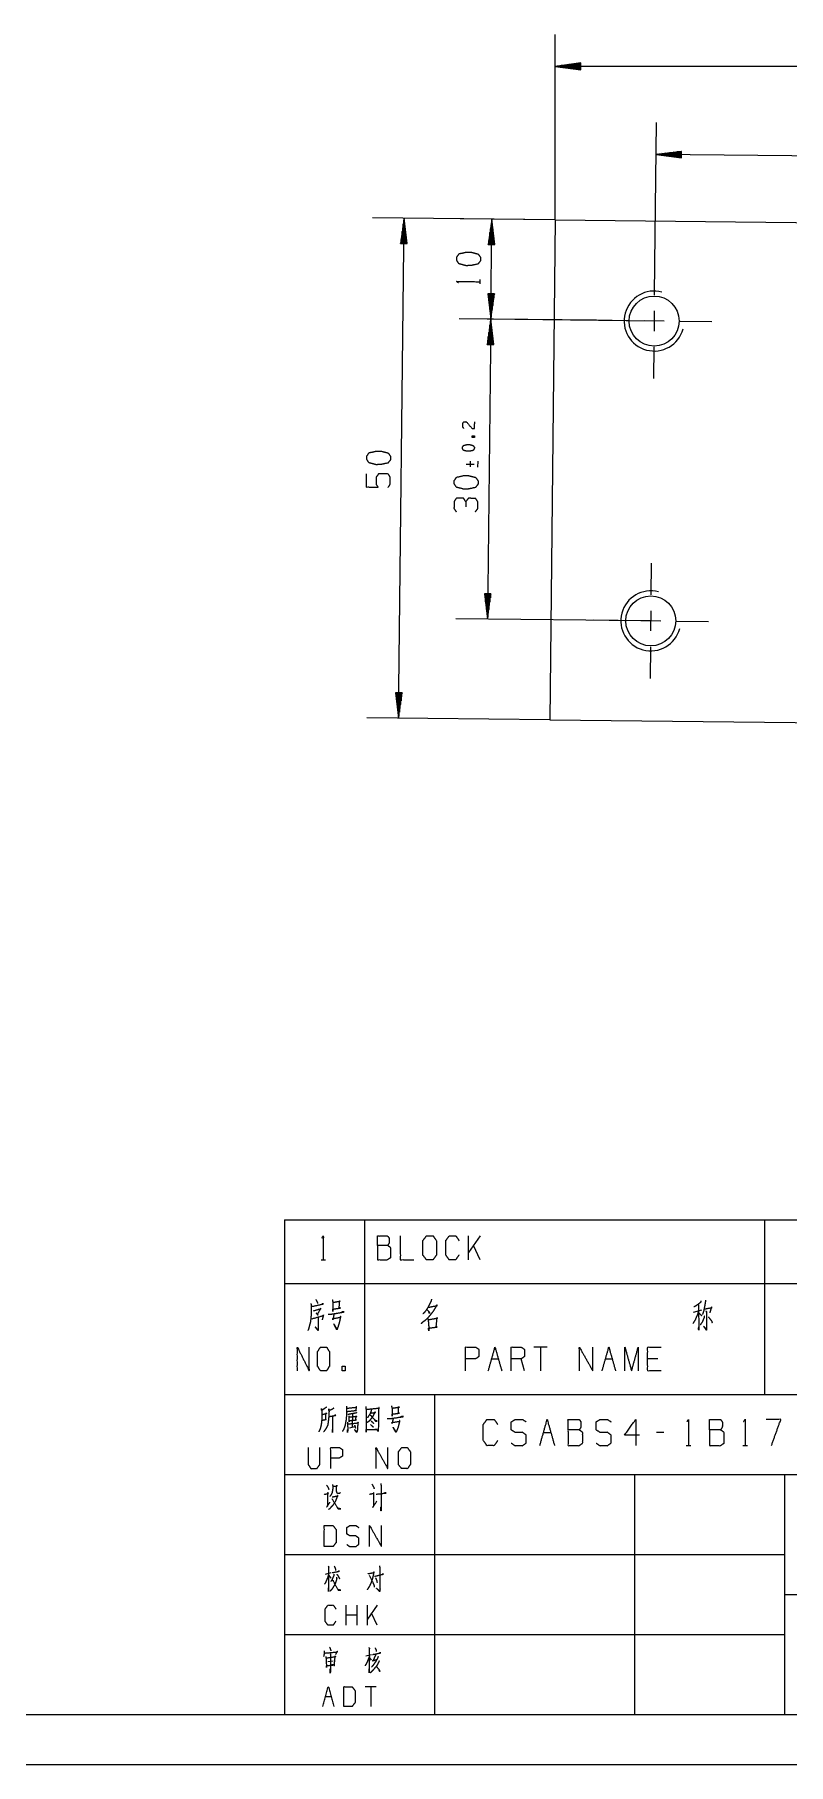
# Model space of a CAD drawing. Header units: millimetres. Extents: x 0 to 420, y 0 to 732.
# Drawn here: x 210 to 285.4, y 0 to 173 of the extents above; entities that cross this region are included whole.
import ezdxf

# ---------------------------------------------------------------- set-up
doc = ezdxf.new("R2010")
doc.units = ezdxf.units.MM
doc.layers.add('1', color=7, linetype='Continuous', true_color=0xffffff)

msp = doc.modelspace()

# ---------------------------------------------------------------- linework, layer by layer
at = {"layer": '1', "color": 13, "linetype": 'Continuous', "lineweight": 18}
for p, q in [((262.08, 154.48), (262.08, 173.01)), ((264.62, 170.17), (262.08, 169.83)), ((262.08, 169.83), (264.62, 169.5)), ((352.08, 169.83), (262.08, 169.83)), ((264.62, 169.86), (262.28, 169.86)), ((264.62, 169.81), (262.28, 169.81)), ((264.62, 169.91), (262.66, 169.91)), ((264.62, 169.76), (262.66, 169.76)), ((264.62, 169.96), (263.05, 169.96)), ((264.62, 169.71), (263.05, 169.71)), ((264.62, 170.01), (263.43, 170.01)), ((264.62, 169.66), (263.43, 169.66)), ((264.62, 170.06), (263.82, 170.06)), ((264.62, 169.6), (263.82, 169.6)), ((264.62, 170.11), (264.21, 170.11)), ((264.62, 169.55), (264.21, 169.55)), ((264.62, 170.16), (264.59, 170.16)), ((264.62, 170.16), (264.59, 170.16)), ((264.62, 169.5), (264.62, 170.17)), ((264.62, 169.5), (264.59, 169.5)), ((264.62, 169.5), (264.59, 169.5)), ((272.04, 150.13), (272.19, 164.2)), ((274.7, 161.33), (272.16, 161.03)), ((272.16, 161.03), (274.69, 160.67)), ((342.15, 160.24), (272.16, 161.03)), ((274.7, 161.03), (272.35, 161.05)), ((274.7, 160.98), (272.35, 161)), ((274.7, 161.08), (272.74, 161.1)), ((274.7, 160.92), (272.74, 160.95)), ((274.7, 161.13), (273.12, 161.15)), ((274.7, 161.18), (273.51, 161.19)), ((274.7, 161.23), (273.9, 161.24)), ((274.7, 161.28), (274.28, 161.28)), ((274.7, 161.33), (274.67, 161.33)), ((274.7, 161.33), (274.67, 161.33)), ((274.69, 160.67), (274.7, 161.33)), ((274.7, 160.87), (273.12, 160.89)), ((274.7, 160.82), (273.51, 160.84)), ((274.7, 160.77), (273.89, 160.78)), ((274.7, 160.72), (274.28, 160.73)), ((274.69, 160.67), (274.66, 160.67)), ((274.69, 160.67), (274.66, 160.67)), ((262.08, 154.48), (243.79, 154.68)), ((246.4, 104.65), (246.97, 154.65)), ((246.97, 154.65), (246.6, 152.11)), ((246.86, 152.11), (246.88, 154.07)), ((246.91, 152.11), (246.94, 154.45)), ((246.96, 152.11), (246.99, 154.45)), ((247.27, 152.1), (246.97, 154.65)), ((247.02, 152.11), (247.04, 154.07)), ((262.08, 154.48), (252.57, 154.58)), ((255.74, 154.55), (255.38, 152.01)), ((255.63, 144.55), (255.74, 154.55)), ((255.69, 152.01), (255.72, 154.35)), ((256.05, 152), (255.74, 154.55)), ((255.74, 152.01), (255.77, 154.35)), ((246.66, 152.11), (246.66, 152.53)), ((246.71, 152.11), (246.72, 152.91)), ((246.76, 152.11), (246.77, 153.3)), ((246.81, 152.11), (246.83, 153.68)), ((247.07, 152.1), (247.08, 153.68)), ((247.12, 152.1), (247.13, 153.29)), ((247.17, 152.1), (247.18, 152.91)), ((247.22, 152.1), (247.22, 152.52)), ((255.43, 152.01), (255.44, 152.43)), ((255.49, 152.01), (255.49, 152.81)), ((255.54, 152.01), (255.55, 153.2)), ((255.59, 152.01), (255.6, 153.58)), ((255.64, 152.01), (255.66, 153.97)), ((255.79, 152.01), (255.81, 153.97)), ((255.84, 152.01), (255.86, 153.58)), ((255.89, 152.01), (255.91, 153.19)), ((255.94, 152), (255.95, 152.81)), ((255.99, 152), (256, 152.42)), ((246.6, 152.11), (247.27, 152.1)), ((246.61, 152.11), (246.61, 152.14)), ((246.61, 152.11), (246.61, 152.14)), ((247.27, 152.1), (247.27, 152.13)), ((247.27, 152.1), (247.27, 152.13)), ((255.38, 152.01), (255.38, 152.04)), ((255.38, 152.01), (255.38, 152.04)), ((255.38, 152.01), (256.05, 152)), ((256.04, 152), (256.04, 152.04)), ((256.04, 152), (256.04, 152.04)), ((255.32, 147.09), (255.63, 144.55)), ((255.99, 147.08), (255.32, 147.09)), ((255.33, 147.09), (255.33, 147.06)), ((255.33, 147.09), (255.33, 147.06)), ((255.38, 147.09), (255.37, 146.67)), ((255.43, 147.09), (255.42, 146.29)), ((255.48, 147.09), (255.47, 145.9)), ((255.53, 147.09), (255.51, 145.51)), ((255.58, 147.09), (255.56, 145.13)), ((255.63, 147.09), (255.61, 144.74)), ((255.63, 144.55), (255.99, 147.08)), ((255.68, 147.09), (255.66, 144.74)), ((255.73, 147.09), (255.71, 145.13)), ((255.79, 147.09), (255.77, 145.51)), ((255.84, 147.09), (255.82, 145.9)), ((255.89, 147.08), (255.88, 146.28)), ((255.94, 147.08), (255.93, 146.67)), ((255.99, 147.08), (255.99, 147.05)), ((255.99, 147.08), (255.99, 147.05)), ((271.97, 144.36), (252.46, 144.58)), ((266.2, 144.43), (252.46, 144.58)), ((255.63, 144.55), (255.27, 142.01)), ((255.63, 144.55), (255.29, 114.55)), ((255.53, 142.01), (255.55, 143.97)), ((255.58, 142.01), (255.6, 144.35)), ((255.94, 142), (255.63, 144.55)), ((255.63, 142.01), (255.65, 144.35)), ((255.68, 142.01), (255.7, 143.97)), ((255.27, 142.01), (255.27, 142.04)), ((255.27, 142.01), (255.27, 142.04)), ((255.27, 142.01), (255.94, 142)), ((255.32, 142.01), (255.33, 142.43)), ((255.37, 142.01), (255.38, 142.81)), ((255.42, 142.01), (255.44, 143.2)), ((255.47, 142.01), (255.49, 143.58)), ((255.73, 142.01), (255.75, 143.58)), ((255.78, 142.01), (255.79, 143.2)), ((255.83, 142.01), (255.84, 142.81)), ((255.88, 142), (255.89, 142.42)), ((255.93, 142), (255.93, 142.04)), ((255.93, 142), (255.93, 142.04)), ((254.99, 117.09), (254.99, 117.06)), ((254.99, 117.09), (254.99, 117.06)), ((254.99, 117.09), (255.29, 114.55)), ((255.65, 117.09), (254.99, 117.09)), ((255.04, 117.09), (255.04, 116.67)), ((255.09, 117.09), (255.08, 116.29)), ((255.14, 117.09), (255.13, 115.9)), ((255.19, 117.09), (255.18, 115.52)), ((255.24, 117.09), (255.22, 115.13)), ((255.29, 117.09), (255.27, 114.74)), ((255.29, 114.55), (255.65, 117.09)), ((255.35, 117.09), (255.32, 114.74)), ((255.4, 117.09), (255.37, 115.13)), ((255.45, 117.09), (255.43, 115.51)), ((255.5, 117.09), (255.48, 115.9)), ((255.55, 117.09), (255.54, 116.28)), ((255.6, 117.09), (255.59, 116.67)), ((255.65, 117.09), (255.65, 117.05)), ((255.65, 117.09), (255.65, 117.05)), ((271.63, 114.37), (252.12, 114.59)), ((246.1, 107.19), (246.1, 107.16)), ((246.1, 107.19), (246.1, 107.16)), ((246.1, 107.19), (246.4, 104.65)), ((246.77, 107.19), (246.1, 107.19)), ((246.15, 107.19), (246.15, 106.77)), ((246.2, 107.19), (246.19, 106.39)), ((246.25, 107.19), (246.24, 106)), ((246.31, 107.19), (246.29, 105.62)), ((246.36, 107.19), (246.33, 105.23)), ((246.41, 107.19), (246.38, 104.84)), ((246.4, 104.65), (246.77, 107.19)), ((246.46, 107.19), (246.43, 104.84)), ((246.51, 107.19), (246.49, 105.23)), ((246.56, 107.19), (246.54, 105.61)), ((246.61, 107.19), (246.6, 106)), ((246.66, 107.19), (246.65, 106.38)), ((246.71, 107.19), (246.71, 106.77)), ((246.76, 107.19), (246.76, 107.15)), ((246.76, 107.19), (246.76, 107.15)), ((261.52, 104.48), (243.23, 104.68))]:
    msp.add_line(p, q, dxfattribs=at)
at = {"layer": '1', "color": 252, "linetype": 'Continuous', "lineweight": 25}
for p, q in [((262.08, 154.48), (261.52, 104.48)), ((262.08, 154.48), (352.08, 153.46)), ((261.52, 104.48), (307.52, 103.96))]:
    msp.add_line(p, q, dxfattribs=at)
at = {"layer": '1', "color": 252, "linetype": 'Continuous', "lineweight": 18}
for p, q in [((272, 146.95), (272.04, 150.13)), ((271.98, 145.37), (271.96, 143.36)), ((269.38, 144.39), (266.2, 144.43)), ((272.97, 144.35), (270.97, 144.37)), ((274.56, 144.33), (277.74, 144.3)), ((271.94, 141.77), (271.91, 138.6)), ((271.66, 116.96), (271.7, 120.13)), ((269.04, 114.39), (265.87, 114.43)), ((272.64, 114.35), (270.63, 114.38)), ((271.64, 115.37), (271.62, 113.36)), ((274.22, 114.34), (277.4, 114.3)), ((271.6, 111.77), (271.57, 108.6))]:
    msp.add_line(p, q, dxfattribs=at)
at = {"layer": '1', "color": 95, "linetype": 'Continuous', "lineweight": 18}
for p, q in [((254.58, 148.08), (254.58, 148.5)), ((253.17, 130.06), (253.97, 130.05)), ((253.57, 130.34), (253.56, 129.77)), ((254.35, 129.76), (254.36, 130.33)), ((235, 54.46), (243, 54.46)), ((235, 54.46), (235, 48.11)), ((243, 54.46), (243, 48.11)), ((243, 54.46), (283, 54.46)), ((283, 54.46), (283, 48.11)), ((283, 54.46), (313, 54.46)), ((254.57, 52.85), (253.41, 51.2)), ((253.41, 50.48), (253.41, 52.85)), ((238.67, 50.48), (239.09, 50.48)), ((254.57, 50.48), (253.9, 51.9)), ((235, 48.11), (243, 48.11)), ((235, 48.11), (235, 37)), ((243, 48.11), (243, 37)), ((243, 48.11), (283, 48.11)), ((283, 48.11), (283, 37)), ((283, 48.11), (313, 48.11)), ((275.91, 45.23), (276.73, 45.45)), ((261.28, 41.74), (259.94, 41.74)), ((260.61, 41.74), (260.61, 39.36)), ((255.72, 40.56), (256.39, 40.56)), ((259, 39.36), (258.67, 40.56)), ((267.1, 40.56), (267.77, 40.56)), ((272.33, 40.56), (271.32, 40.56)), ((235, 37), (243, 37)), ((243, 37), (283, 37)), ((283, 37), (313, 37)), ((241.79, 35.05), (241.78, 33.74)), ((241.5, 33.66), (242.04, 33.81)), ((260.9, 33.21), (261.64, 33.21)), ((272.95, 33.21), (272.21, 33.21)), ((275.18, 31.88), (275.65, 31.88)), ((280.84, 31.88), (281.3, 31.88)), ((239.62, 19.15), (239.06, 19.01)), ((239.43, 18.9), (239.63, 18.63)), ((241.17, 13.94), (241.17, 15.91)), ((242.28, 13.94), (242.28, 15.91)), ((244.25, 15.91), (243.29, 14.54)), ((243.29, 13.94), (243.29, 15.91)), ((242.28, 14.94), (241.17, 14.94)), ((244.25, 13.94), (243.7, 15.12)), ((243.7, 10.96), (243.12, 10.84)), ((243.49, 10.67), (243.68, 10.43)), ((239.32, 10.28), (239.85, 10.36)), ((244.18, 7.77), (243.07, 7.77)), ((243.62, 7.77), (243.62, 5.8)), ((239.1, 6.79), (239.66, 6.79))]:
    msp.add_line(p, q, dxfattribs=at)
at = {"layer": '1', "color": 132, "linetype": 'Continuous', "lineweight": 18}
for p, q in [((235, 37), (235, 5)), ((235, 37), (415, 37)), ((250, 37), (250, 5)), ((235, 29), (415, 29)), ((270, 29), (270, 5)), ((285, 29), (285, 5)), ((235, 21), (285, 21)), ((285, 17), (394, 17)), ((235, 13), (285, 13)), ((25, 5), (415, 5)), ((235, 5), (415, 5)), ((0, 0), (420, 0))]:
    msp.add_line(p, q, dxfattribs=at)
at = {"layer": '1', "color": 252, "linetype": 'Continuous', "lineweight": 25}
for centre in [(271.97, 144.36), (271.63, 114.37)]:
    msp.add_circle(centre, 2.5, dxfattribs=at)
at = {"layer": '1', "color": 252, "linetype": 'Continuous', "lineweight": 13}
for centre in [(271.97, 144.36), (271.63, 114.37)]:
    msp.add_arc(centre, 3, 75, 345, dxfattribs=at)
at = {"layer": '1', "color": 95, "linetype": 'Continuous', "lineweight": 18}
for points, knots in [([(254.61, 150.73), (254.36, 151.06), (253.66, 151.25), (253.19, 151.25), (252.46, 151.09), (252.23, 150.75), (252.23, 150.42), (252.45, 150.08), (253.17, 149.89), (253.65, 149.91), (254.35, 150.06), (254.6, 150.39), (254.61, 150.73)], [0, 0, 0.067525, 0.183971, 0.260584, 0.380942, 0.446141, 0.500306, 0.565504, 0.685863, 0.762529, 0.878309, 0.945835, 1, 1]), ([(252.4, 148.17), (252.2, 148.32), (254.58, 148.29)], [0, 0, 0.093491, 1, 1]), ([(252.93, 133.62), (252.82, 133.78), (252.83, 134.12), (252.94, 134.29), (253.18, 134.29), (253.77, 133.6), (254.01, 133.61), (254.02, 134.28)], [0, 0, 0.06969, 0.192975, 0.265274, 0.350227, 0.674739, 0.759752, 1, 1]), ([(253.99, 131.74), (253.86, 131.91), (253.51, 132.01), (253.28, 132.01), (252.91, 131.92), (252.8, 131.76), (252.8, 131.59), (252.91, 131.42), (253.27, 131.33), (253.51, 131.33), (253.86, 131.41), (253.98, 131.58), (253.99, 131.74)], [0, 0, 0.067525, 0.183972, 0.260585, 0.380944, 0.446141, 0.500308, 0.565507, 0.685863, 0.762529, 0.878313, 0.945837, 1, 1]), ([(254, 132.71), (254, 132.88), (253.76, 132.89), (253.76, 132.72), (254, 132.71)], [0, 0, 0.207093, 0.5, 0.707093, 1, 1]), ([(245.61, 130.83), (245.36, 131.16), (244.66, 131.35), (244.19, 131.35), (243.46, 131.19), (243.23, 130.85), (243.23, 130.52), (243.45, 130.18), (244.17, 129.99), (244.65, 130.01), (245.35, 130.16), (245.6, 130.49), (245.61, 130.83)], [0, 0, 0.067525, 0.183971, 0.260584, 0.380942, 0.446142, 0.500307, 0.565504, 0.685863, 0.762529, 0.878309, 0.945835, 1, 1]), ([(245.35, 127.7), (245.57, 128.04), (245.58, 128.73), (245.36, 129.06), (244.41, 129.08), (244.16, 128.74), (244.15, 128.05), (244.37, 127.71), (243.2, 127.73), (243.21, 129.09)], [0, 0, 0.062229, 0.168345, 0.230572, 0.376816, 0.441265, 0.54738, 0.609607, 0.79049, 1, 1]), ([(254.36, 128.38), (254.11, 128.72), (253.41, 128.9), (252.94, 128.91), (252.21, 128.74), (251.98, 128.41), (251.98, 128.07), (252.2, 127.73), (252.92, 127.55), (253.4, 127.56), (254.1, 127.71), (254.35, 128.04), (254.36, 128.38)], [0, 0, 0.067525, 0.183971, 0.260583, 0.380942, 0.446142, 0.500307, 0.565504, 0.685863, 0.762529, 0.878309, 0.945835, 1, 1]), ([(253.13, 126.29), (252.91, 126.63), (252.19, 126.64), (251.96, 126.31), (251.95, 125.62), (252.17, 125.28)], [0, 0, 0.153873, 0.429854, 0.583725, 0.846124, 1, 1]), ([(254.09, 125.28), (254.32, 125.59), (254.33, 126.28), (254.11, 126.62), (253.39, 126.63), (253.13, 126.29), (253.13, 125.78)], [0, 0, 0.12412, 0.343687, 0.472443, 0.703376, 0.83673, 1, 1]), ([(238.74, 52.65), (238.88, 52.85), (238.88, 50.48)], [0, 0, 0.093491, 1, 1]), ([(244.3, 51.9), (244.3, 52.85), (245.31, 52.85), (245.47, 52.63), (245.47, 52.15), (245.31, 51.9), (244.3, 51.9), (244.3, 50.48), (245.29, 50.48), (245.62, 50.7), (245.62, 51.68), (245.31, 51.9)], [0, 0, 0.115917, 0.238846, 0.272468, 0.330427, 0.366584, 0.489512, 0.663388, 0.78416, 0.833484, 0.952452, 1, 1]), ([(246.58, 52.85), (246.58, 50.48), (247.92, 50.48)], [0, 0, 0.638733, 1, 1]), ([(249.19, 50.48), (249.86, 50.48), (250.2, 50.95), (250.2, 52.38), (249.86, 52.85), (249.19, 52.85), (248.83, 52.38), (248.83, 50.95), (249.19, 50.48)], [0, 0, 0.102684, 0.191619, 0.409477, 0.498411, 0.601095, 0.691619, 0.909477, 1, 1]), ([(252.45, 50.95), (252.12, 50.48), (251.46, 50.48), (251.13, 50.95), (251.13, 52.38), (251.46, 52.85), (252.14, 52.85), (252.47, 52.38)], [0, 0, 0.11457, 0.243368, 0.357935, 0.638584, 0.753151, 0.88543, 1, 1]), ([(237.64, 46.1), (237.67, 45.8), (237.67, 45.4), (237.66, 45.05), (237.63, 44.58), (237.58, 44.23), (237.45, 43.73), (237.39, 43.53), (237.34, 43.4)], [0, 0, 0.110092, 0.256085, 0.383957, 0.5577, 0.686593, 0.874746, 0.95125, 1, 1]), ([(237.69, 45.8), (238.9, 46.05), (238.83, 46.08), (238.69, 46)], [0, 0, 0.844337, 0.890571, 1, 1]), ([(237.77, 44.58), (238.91, 44.9), (238.9, 44.98), (238.77, 44.45)], [0, 0, 0.658858, 0.701264, 1, 1]), ([(237.91, 45.37), (238.63, 45.58), (238.63, 45.62), (238.28, 45.02), (238.33, 44.93), (238.18, 45.15)], [0, 0, 0.399217, 0.42587, 0.794862, 0.853779, 1, 1]), ([(238.13, 46.5), (238.24, 46.3), (238.28, 46.2), (238.3, 46.1)], [0, 0, 0.518666, 0.769903, 1, 1]), ([(239.35, 45.02), (239.56, 45.02), (239.96, 45.08), (240.97, 45.25), (240.86, 45.28), (240.7, 45.23)], [0, 0, 0.106701, 0.321702, 0.85493, 0.913855, 1, 1]), ([(239.78, 46.47), (239.84, 46.18), (239.84, 45.3), (239.84, 45.53), (240.59, 45.65), (240.47, 45.65), (240.5, 46.28), (240.51, 46.38), (240.54, 46.3), (240.43, 46.28), (239.84, 46.18)], [0, 0, 0.080215, 0.309219, 0.368106, 0.567901, 0.600755, 0.764536, 0.791028, 0.812305, 0.841788, 1, 1]), ([(239.95, 45.08), (239.84, 44.48), (239.81, 44.58), (240.64, 44.73), (240.59, 44.83), (240.59, 44.73), (240.5, 44.3), (240.43, 44.03), (240.36, 43.8), (240.29, 43.63), (240.25, 43.5), (240.22, 43.48), (239.93, 44.05), (240.23, 43.53)], [0, 0, 0.140876, 0.165081, 0.360229, 0.385754, 0.40885, 0.509385, 0.574531, 0.629565, 0.672502, 0.70335, 0.712616, 0.860567, 1, 1]), ([(249.44, 45.75), (249.5, 45.73), (250.29, 45.9), (250.24, 45.95), (250.1, 45.7), (249.94, 45.43), (249.78, 45.2), (249.6, 44.98), (249.41, 44.75), (249.2, 44.52), (248.97, 44.33), (248.79, 44.2), (248.65, 44.08)], [0, 0, 0.0171, 0.254607, 0.275861, 0.359626, 0.452276, 0.532639, 0.616084, 0.702807, 0.792986, 0.881826, 0.944957, 1, 1]), ([(249.69, 46.53), (249.67, 46.35), (249.46, 45.95), (249.34, 45.7), (249.2, 45.48), (249.02, 45.23), (248.84, 45.05)], [0, 0, 0.101776, 0.36375, 0.525156, 0.678923, 0.856077, 1, 1]), ([(249.25, 45.48), (249.28, 45.45), (249.48, 45.23), (249.5, 45.1), (249.43, 45.28)], [0, 0, 0.066034, 0.519579, 0.712126, 1, 1]), ([(276.41, 45.33), (276.3, 45), (276.18, 44.73), (276.07, 44.45), (275.97, 44.3), (275.84, 44.1)], [0, 0, 0.251918, 0.474135, 0.691328, 0.826704, 1, 1]), ([(276.66, 46.33), (276.62, 46.22), (276.39, 46.03), (276.14, 45.85), (275.93, 45.75)], [0, 0, 0.111855, 0.433099, 0.752711, 1, 1]), ([(276.41, 45.95), (276.43, 43.98), (276.44, 43.42), (276.41, 43.53), (276.43, 43.75)], [0, 0, 0.691282, 0.883884, 0.921007, 1, 1]), ([(276.43, 45.15), (276.66, 44.95), (276.71, 44.85)], [0, 0, 0.729081, 1, 1]), ([(277.11, 46.43), (277.1, 46.3), (277.01, 45.78), (276.94, 45.43), (276.81, 45)], [0, 0, 0.086568, 0.451631, 0.696475, 1, 1]), ([(277.15, 45.35), (277.24, 45.23), (277.2, 45.25), (277.22, 43.92), (277.22, 43.6), (277.2, 43.42), (276.92, 43.83), (277.2, 43.48)], [0, 0, 0.051678, 0.066292, 0.513632, 0.623346, 0.682724, 0.848097, 1, 1]), ([(276.97, 45.53), (277.77, 45.7), (277.7, 45.73), (277.54, 45.18)], [0, 0, 0.557068, 0.608359, 1, 1]), ([(238.35, 44.73), (238.36, 43.8), (238.36, 43.53), (238.35, 43.4), (238.07, 43.75), (238.33, 43.45)], [0, 0, 0.42491, 0.551214, 0.609076, 0.815631, 1, 1]), ([(249.34, 44.58), (249.37, 44.5), (249.41, 43.88), (249.43, 43.8), (249.43, 43.35), (249.41, 43.55), (249.41, 43.63), (250.27, 43.75), (250.17, 43.75), (250.26, 44.68), (250.29, 44.63), (250.24, 44.6), (249.39, 44.45)], [0, 0, 0.018828, 0.160989, 0.178489, 0.280681, 0.326276, 0.343309, 0.542028, 0.566109, 0.777127, 0.791032, 0.804344, 1, 1]), ([(276.99, 44.83), (276.97, 44.7), (276.78, 44.25), (276.58, 43.95)], [0, 0, 0.129621, 0.63294, 1, 1]), ([(277.4, 44.75), (277.72, 44.35), (277.77, 44.15)], [0, 0, 0.711824, 1, 1]), ([(236.28, 39.36), (236.28, 41.74), (237.47, 39.36), (237.47, 41.74)], [0, 0, 0.320621, 0.679379, 1, 1]), ([(238.6, 39.36), (239.2, 39.36), (239.5, 39.84), (239.5, 41.26), (239.2, 41.74), (238.6, 41.74), (238.29, 41.26), (238.29, 39.84), (238.6, 39.36)], [0, 0, 0.094594, 0.183574, 0.409674, 0.498654, 0.593248, 0.683574, 0.909674, 1, 1]), ([(253.11, 39.36), (253.11, 41.74), (254.11, 41.74), (254.45, 41.51), (254.45, 40.79), (254.1, 40.56), (253.11, 40.56)], [0, 0, 0.401146, 0.571314, 0.639588, 0.762043, 0.832817, 1, 1]), ([(257.66, 39.36), (257.66, 41.74), (258.67, 41.74), (259, 41.51), (259, 40.79), (258.67, 40.56), (257.66, 40.56)], [0, 0, 0.400952, 0.571034, 0.639278, 0.761674, 0.829918, 1, 1]), ([(264.49, 39.36), (264.49, 41.74), (265.83, 39.36), (265.83, 41.74)], [0, 0, 0.317574, 0.682426, 1, 1]), ([(269.04, 39.36), (269.04, 41.74), (269.71, 39.36), (270.38, 41.74), (270.38, 39.36)], [0, 0, 0.245192, 0.5, 0.754808, 1, 1]), ([(272.66, 39.36), (271.32, 39.36), (271.32, 41.74), (272.66, 41.74)], [0, 0, 0.26539, 0.73461, 1, 1]), ([(240.77, 39.36), (241.07, 39.36), (241.07, 39.84), (240.77, 39.84), (240.77, 39.36)], [0, 0, 0.192791, 0.5, 0.692791, 1, 1]), ([(239.2, 35.73), (239.14, 35.69), (238.72, 35.4), (238.69, 35.58), (238.73, 35.4), (238.73, 34.83), (238.72, 34.47), (238.7, 34.23), (238.67, 33.99), (238.62, 33.77), (238.56, 33.55), (238.48, 33.39), (238.42, 33.26)], [0, 0, 0.024363, 0.186803, 0.243942, 0.302154, 0.485023, 0.597668, 0.675195, 0.753199, 0.825098, 0.898191, 0.953346, 1, 1]), ([(238.76, 34.41), (238.8, 34.43), (239.15, 34.5), (239.11, 34.47), (239.15, 35.16), (239.19, 35.07), (238.75, 34.96)], [0, 0, 0.022681, 0.239273, 0.269981, 0.676983, 0.732557, 1, 1]), ([(239.94, 35.64), (239.69, 35.47), (239.45, 35.4), (239.42, 35.58), (239.45, 35.31), (239.44, 35.05), (239.42, 34.76), (239.4, 34.52), (239.37, 34.3), (239.34, 34.05), (239.3, 33.88), (239.22, 33.74), (239.14, 33.59), (239.06, 33.46), (238.98, 33.35), (238.9, 33.26)], [0, 0, 0.096323, 0.172941, 0.229419, 0.31342, 0.396988, 0.487497, 0.564126, 0.634338, 0.711439, 0.768976, 0.817389, 0.871907, 0.92032, 0.962889, 1, 1]), ([(239.44, 34.78), (240.14, 34.92), (240.09, 34.94), (240.01, 34.89)], [0, 0, 0.834819, 0.895271, 1, 1]), ([(239.79, 34.83), (239.79, 33.19), (239.78, 33.3), (239.79, 33.48)], [0, 0, 0.849785, 0.907773, 1, 1]), ([(241.2, 35.84), (241.21, 35.64), (241.21, 35.29), (241.2, 34.96), (241.18, 34.74), (241.15, 34.45), (241.11, 34.21), (241.06, 33.94), (241, 33.74), (240.92, 33.55), (240.79, 33.3)], [0, 0, 0.076501, 0.212087, 0.339339, 0.424292, 0.535104, 0.630036, 0.733301, 0.813244, 0.895184, 1, 1]), ([(241.25, 35.62), (242.21, 35.73), (242.17, 35.78), (242.12, 35.38), (242.2, 35.38), (241.23, 35.27)], [0, 0, 0.39108, 0.416924, 0.577585, 0.60892, 1, 1]), ([(242.2, 35.18), (242.15, 35.14), (241.76, 35.07), (241.54, 35.03), (241.34, 34.98)], [0, 0, 0.07226, 0.516589, 0.766867, 1, 1]), ([(241.42, 34.87), (241.43, 34.72), (241.46, 34.27), (241.45, 34.39), (242.18, 34.45), (242.12, 34.45), (242.17, 34.85), (242.2, 34.78), (241.43, 34.72)], [0, 0, 0.056492, 0.217482, 0.258029, 0.525926, 0.548635, 0.694164, 0.720796, 1, 1]), ([(243.12, 35.8), (243.15, 35.51), (243.18, 33.24), (243.17, 33.48), (244.27, 33.48), (244.2, 33.5), (244.04, 33.48)], [0, 0, 0.069512, 0.617083, 0.675676, 0.942511, 0.962039, 1, 1]), ([(243.17, 35.51), (244.48, 35.64), (244.43, 35.71), (244.4, 35.51), (244.38, 33.52), (244.37, 33.3), (244.26, 33.48)], [0, 0, 0.32813, 0.348326, 0.398409, 0.893176, 0.948286, 1, 1]), ([(243.6, 35.16), (243.66, 35.14), (244.1, 35.2), (244.06, 35.27), (243.85, 34.85), (243.7, 34.63), (243.56, 34.45), (243.42, 34.3), (243.26, 34.19)], [0, 0, 0.033928, 0.260451, 0.302015, 0.540804, 0.679359, 0.795007, 0.902031, 1, 1]), ([(243.68, 35.49), (243.68, 35.38), (243.54, 35.05), (243.37, 34.78), (243.29, 34.67)], [0, 0, 0.119857, 0.510439, 0.853216, 1, 1]), ([(243.57, 34.92), (243.62, 34.92), (244.1, 34.34), (244.27, 34.34), (244.1, 34.39), (244.02, 34.43)], [0, 0, 0.037884, 0.645156, 0.784053, 0.927468, 1, 1]), ([(245.27, 34.58), (245.48, 34.58), (245.88, 34.63), (246.88, 34.78), (246.77, 34.8), (246.61, 34.76)], [0, 0, 0.107045, 0.322389, 0.855631, 0.914429, 1, 1]), ([(245.69, 35.86), (245.76, 35.6), (245.76, 34.83), (245.76, 35.03), (246.51, 35.14), (246.38, 35.14), (246.41, 35.69), (246.43, 35.78), (246.46, 35.71), (246.35, 35.69), (245.76, 35.6)], [0, 0, 0.076615, 0.294118, 0.350048, 0.563217, 0.598361, 0.753969, 0.779212, 0.799823, 0.831203, 1, 1]), ([(245.87, 34.63), (245.76, 34.1), (245.72, 34.19), (246.55, 34.32), (246.51, 34.41), (246.51, 34.32), (246.41, 33.94), (246.35, 33.7), (246.27, 33.5), (246.21, 33.35), (246.16, 33.24), (246.13, 33.22), (245.85, 33.72), (246.15, 33.26)], [0, 0, 0.136367, 0.159976, 0.371153, 0.396349, 0.418608, 0.516111, 0.579315, 0.633124, 0.675136, 0.705359, 0.714999, 0.861275, 1, 1]), ([(241.29, 34.23), (241.31, 34.03), (241.32, 33.52), (241.31, 33.19), (241.29, 33.28), (241.32, 33.5)], [0, 0, 0.147471, 0.523365, 0.768668, 0.835023, 1, 1]), ([(241.32, 34.05), (242.39, 34.16), (242.35, 34.23), (242.34, 34.12), (242.29, 33.61), (242.28, 33.41), (242.21, 33.19), (242.01, 33.48), (242.23, 33.26)], [0, 0, 0.374083, 0.399749, 0.43883, 0.61759, 0.687459, 0.767887, 0.891105, 1, 1]), ([(242, 33.94), (242.06, 33.77), (242.09, 33.63)], [0, 0, 0.579215, 1, 1]), ([(243.59, 33.99), (243.79, 33.83), (243.88, 33.72)], [0, 0, 0.637944, 1, 1]), ([(243.65, 34.36), (243.82, 34.21), (243.9, 34.1)], [0, 0, 0.630834, 1, 1]), ([(256.33, 32.41), (255.96, 31.88), (255.24, 31.88), (254.87, 32.41), (254.87, 33.98), (255.24, 34.5), (255.98, 34.5), (256.35, 33.98)], [0, 0, 0.114568, 0.243368, 0.357936, 0.638584, 0.753151, 0.885432, 1, 1]), ([(257.68, 32.13), (258.05, 31.88), (258.81, 31.88), (259.18, 32.16), (259.18, 32.93), (258.81, 33.21), (258.07, 33.21), (257.68, 33.45), (257.68, 34.26), (258.07, 34.5), (258.81, 34.5), (259.18, 34.26)], [0, 0, 0.068036, 0.184054, 0.254519, 0.372335, 0.4428, 0.555844, 0.62637, 0.748394, 0.818921, 0.931965, 1, 1]), ([(260.53, 31.88), (261.27, 34.5), (262.01, 31.88)], [0, 0, 0.500001, 1, 1]), ([(263.36, 33.45), (263.36, 34.5), (264.47, 34.5), (264.64, 34.26), (264.64, 33.73), (264.47, 33.45), (263.36, 33.45), (263.36, 31.88), (264.45, 31.88), (264.82, 32.13), (264.82, 33.21), (264.47, 33.45)], [0, 0, 0.115917, 0.238847, 0.272469, 0.330428, 0.366584, 0.489513, 0.663389, 0.784162, 0.833485, 0.952453, 1, 1]), ([(266.17, 32.13), (266.54, 31.88), (267.3, 31.88), (267.67, 32.16), (267.67, 32.93), (267.3, 33.21), (266.56, 33.21), (266.17, 33.45), (266.17, 34.26), (266.56, 34.5), (267.3, 34.5), (267.67, 34.26)], [0, 0, 0.068038, 0.184056, 0.254519, 0.372335, 0.442799, 0.555842, 0.62637, 0.748394, 0.818922, 0.931965, 1, 1]), ([(270.5, 32.93), (269.01, 32.93), (270.13, 34.5), (270.13, 31.88)], [0, 0, 0.24587, 0.565295, 1, 1]), ([(275.26, 34.28), (275.41, 34.5), (275.41, 31.88)], [0, 0, 0.093489, 1, 1]), ([(277.5, 33.45), (277.5, 34.5), (278.61, 34.5), (278.79, 34.26), (278.79, 33.73), (278.61, 33.45), (277.5, 33.45), (277.5, 31.88), (278.59, 31.88), (278.96, 32.13), (278.96, 33.21), (278.61, 33.45)], [0, 0, 0.115917, 0.238847, 0.272469, 0.330428, 0.366584, 0.489513, 0.663389, 0.784162, 0.833485, 0.952453, 1, 1]), ([(280.91, 34.28), (281.07, 34.5), (281.07, 31.88)], [0, 0, 0.093489, 1, 1]), ([(283.7, 31.88), (284.64, 34.5), (283.16, 34.5)], [0, 0, 0.652472, 1, 1]), ([(237.36, 31.68), (237.36, 30), (237.64, 29.58), (238.23, 29.58), (238.54, 30), (238.54, 31.68)], [0, 0, 0.33715, 0.438599, 0.557782, 0.66285, 1, 1]), ([(239.62, 29.58), (239.62, 31.68), (240.51, 31.68), (240.81, 31.48), (240.81, 30.84), (240.49, 30.64), (239.62, 30.64)], [0, 0, 0.401145, 0.571312, 0.639588, 0.762043, 0.832818, 1, 1]), ([(244.15, 29.58), (244.15, 31.68), (245.33, 29.58), (245.33, 31.68)], [0, 0, 0.317575, 0.682425, 1, 1]), ([(246.71, 29.58), (247.3, 29.58), (247.59, 30), (247.59, 31.26), (247.3, 31.68), (246.71, 31.68), (246.39, 31.26), (246.39, 30), (246.71, 29.58)], [0, 0, 0.102684, 0.19162, 0.409478, 0.498414, 0.601098, 0.69162, 0.909478, 1, 1]), ([(239.2, 27.94), (239.39, 27.63), (239.42, 27.5)], [0, 0, 0.726452, 1, 1]), ([(239.81, 27.98), (239.82, 27.78), (239.82, 27.56), (239.79, 27.37), (239.75, 27.17), (239.68, 27.03), (239.62, 26.92), (239.54, 26.81)], [0, 0, 0.161539, 0.340478, 0.503498, 0.668955, 0.787647, 0.890428, 1, 1]), ([(239.84, 27.81), (240.26, 27.85), (240.23, 27.92), (240.18, 27.74), (240.18, 27.59), (240.18, 27.3), (240.2, 27.23), (240.23, 27.17), (240.29, 27.14), (240.37, 27.12), (240.48, 27.12), (240.54, 27.14), (240.59, 27.19)], [0, 0, 0.256861, 0.301243, 0.412007, 0.505689, 0.679669, 0.720918, 0.765306, 0.805452, 0.854617, 0.920845, 0.960991, 1, 1]), ([(243.74, 28.03), (243.93, 27.7), (243.96, 27.56)], [0, 0, 0.736529, 1, 1]), ([(244.63, 28.09), (244.65, 27.94), (244.65, 25.36), (244.63, 25.53), (244.65, 25.75)], [0, 0, 0.049515, 0.872926, 0.929447, 1, 1]), ([(238.96, 27.01), (239.39, 27.1), (239.32, 27.19), (239.31, 27.01), (239.29, 25.84), (239.21, 25.75), (239.54, 26.22)], [0, 0, 0.167422, 0.209474, 0.278414, 0.733408, 0.779231, 1, 1]), ([(239.75, 26.75), (240.35, 26.86), (240.31, 26.92), (240.17, 26.53), (240.09, 26.35), (240.01, 26.2), (239.89, 26), (239.75, 25.82), (239.6, 25.67), (239.5, 25.55), (239.4, 25.49)], [0, 0, 0.254941, 0.288363, 0.462053, 0.541623, 0.612966, 0.709673, 0.80267, 0.888733, 0.952733, 1, 1]), ([(239.73, 26.55), (239.76, 26.55), (240.34, 25.58), (240.63, 25.55), (240.34, 25.62), (240.26, 25.71)], [0, 0, 0.016597, 0.617583, 0.775731, 0.937327, 1, 1]), ([(243.51, 27.03), (243.94, 27.12), (243.91, 27.17), (243.88, 25.8), (243.82, 25.71), (244.24, 26.33)], [0, 0, 0.163595, 0.183435, 0.685805, 0.725489, 1, 1]), ([(244.15, 27.03), (245.16, 27.14), (245.1, 27.17), (244.97, 27.12)], [0, 0, 0.837047, 0.891364, 1, 1]), ([(238.98, 21.79), (239.85, 21.79), (240.17, 22.21), (240.17, 23.47), (239.85, 23.89), (238.98, 23.89), (238.98, 21.79)], [0, 0, 0.142136, 0.227161, 0.43179, 0.516816, 0.658952, 1, 1]), ([(241.23, 21.99), (241.52, 21.79), (242.13, 21.79), (242.43, 22.01), (242.43, 22.63), (242.13, 22.85), (241.54, 22.85), (241.23, 23.05), (241.23, 23.69), (241.54, 23.89), (242.13, 23.89), (242.43, 23.69)], [0, 0, 0.068036, 0.184055, 0.254519, 0.372335, 0.4428, 0.555844, 0.62637, 0.748394, 0.81892, 0.931964, 1, 1]), ([(243.51, 21.79), (243.51, 23.89), (244.69, 21.79), (244.69, 23.89)], [0, 0, 0.317575, 0.682425, 1, 1]), ([(239.37, 19.83), (239.44, 19.71), (239.41, 19.75), (239.41, 17.31), (239.38, 17.45), (239.41, 17.66)], [0, 0, 0.048142, 0.065074, 0.880813, 0.930182, 1, 1]), ([(239.75, 19.17), (240.49, 19.32), (240.44, 19.34), (240.36, 19.29)], [0, 0, 0.838754, 0.907252, 1, 1]), ([(239.97, 19.83), (240.06, 19.65), (240.09, 19.52), (240.09, 19.4)], [0, 0, 0.449924, 0.728677, 1, 1]), ([(243.33, 19.07), (243.98, 19.19), (243.93, 19.25), (243.89, 19.01), (243.83, 18.76), (243.77, 18.49), (243.65, 18.16), (243.52, 17.89), (243.51, 17.85), (243.39, 17.66), (243.25, 17.45)], [0, 0, 0.244428, 0.272774, 0.366789, 0.461906, 0.564547, 0.695473, 0.807142, 0.823507, 0.905515, 1, 1]), ([(244.01, 18.84), (244.05, 18.82), (244.9, 19.03), (244.84, 19.05), (244.78, 19.01)], [0, 0, 0.045965, 0.873307, 0.932104, 1, 1]), ([(244.5, 19.85), (244.53, 19.63), (244.53, 18.05), (244.55, 17.54), (244.53, 17.33), (244.52, 17.29), (244.2, 17.62), (244.52, 17.33)], [0, 0, 0.066217, 0.519982, 0.669307, 0.729162, 0.741827, 0.875056, 1, 1]), ([(239.41, 19.01), (239.32, 18.72), (239.22, 18.47), (239.12, 18.24), (239, 18.03)], [0, 0, 0.285939, 0.539663, 0.775435, 1, 1]), ([(240.2, 18.72), (240.22, 18.55), (240.13, 18.26), (240.04, 18.03), (239.94, 17.85), (239.76, 17.56), (239.66, 17.43), (239.53, 17.31)], [0, 0, 0.103476, 0.291956, 0.443856, 0.576191, 0.787107, 0.887318, 1, 1]), ([(239.94, 19.03), (239.92, 18.86), (239.78, 18.57), (239.68, 18.36), (239.62, 18.28)], [0, 0, 0.201933, 0.596284, 0.876828, 1, 1]), ([(239.81, 18.43), (239.85, 18.38), (240.36, 17.43), (240.64, 17.41), (240.38, 17.47), (240.3, 17.56)], [0, 0, 0.033497, 0.633662, 0.788434, 0.938664, 1, 1]), ([(240.22, 19.03), (240.39, 18.8), (240.44, 18.69), (240.49, 18.57)], [0, 0, 0.535199, 0.744449, 1, 1]), ([(243.48, 18.92), (243.87, 18.12), (243.95, 17.89), (243.96, 17.74)], [0, 0, 0.70022, 0.886543, 1, 1]), ([(244.11, 18.65), (244.24, 18.34), (244.25, 18.2)], [0, 0, 0.698424, 1, 1]), ([(240.14, 14.34), (239.87, 13.94), (239.32, 13.94), (239.05, 14.34), (239.05, 15.52), (239.32, 15.91), (239.88, 15.91), (240.16, 15.52)], [0, 0, 0.114569, 0.243366, 0.357935, 0.638584, 0.753153, 0.885431, 1, 1]), ([(238.98, 11.36), (238.98, 11.17), (238.93, 10.88), (238.9, 10.78)], [0, 0, 0.316024, 0.817546, 1, 1]), ([(238.98, 11.13), (240.3, 11.25), (240.27, 11.32), (240.1, 10.99)], [0, 0, 0.748923, 0.787787, 1, 1]), ([(239.12, 10.8), (239.15, 10.61), (239.2, 9.7), (239.19, 9.87), (239.92, 9.95), (239.83, 9.97), (239.67, 9.93)], [0, 0, 0.083431, 0.487204, 0.560752, 0.886551, 0.926463, 1, 1]), ([(239.92, 9.95), (239.98, 9.85), (240.07, 10.84), (240.1, 10.76), (239.17, 10.61)], [0, 0, 0.055629, 0.522276, 0.563362, 1, 1]), ([(239.51, 11.71), (239.6, 11.5), (239.63, 11.36)], [0, 0, 0.60334, 1, 1]), ([(239.57, 11.07), (239.6, 11.03), (239.58, 9.14), (239.55, 9.33), (239.58, 9.56)], [0, 0, 0.021551, 0.822258, 0.902418, 1, 1]), ([(243.49, 10.82), (243.36, 10.49), (243.26, 10.24), (243.17, 10.05), (243.05, 9.87)], [0, 0, 0.339096, 0.594725, 0.790666, 1, 1]), ([(243.43, 11.69), (243.49, 11.59), (243.48, 11.61), (243.48, 9.16), (243.46, 9.35), (243.48, 9.56)], [0, 0, 0.039885, 0.048389, 0.86771, 0.930393, 1, 1]), ([(244.35, 10.78), (244.34, 10.67), (244.16, 10.36), (244.15, 10.34), (244.02, 10.14), (243.87, 9.93), (243.71, 9.74)], [0, 0, 0.084867, 0.374487, 0.395069, 0.594277, 0.800098, 1, 1]), ([(244.11, 11.01), (244.09, 10.88), (243.84, 10.38), (243.81, 10.36), (244.27, 10.51)], [0, 0, 0.104845, 0.570656, 0.600711, 1, 1]), ([(243.81, 10.99), (244.63, 11.15), (244.57, 11.17), (244.46, 11.11)], [0, 0, 0.811187, 0.871426, 1, 1]), ([(244.06, 11.65), (244.16, 11.44), (244.18, 11.36), (244.16, 11.3)], [0, 0, 0.609647, 0.831592, 1, 1]), ([(244.46, 10.36), (244.41, 10.22), (244.24, 9.89), (244.06, 9.68), (243.87, 9.45), (243.71, 9.29), (243.58, 9.16)], [0, 0, 0.100504, 0.349351, 0.529547, 0.726521, 0.879827, 1, 1]), ([(244.18, 9.81), (244.47, 9.45), (244.53, 9.29), (244.44, 9.49)], [0, 0, 0.533337, 0.737998, 1, 1]), ([(238.82, 5.8), (239.38, 7.77), (239.94, 5.8)], [0, 0, 0.500001, 1, 1]), ([(240.94, 5.8), (241.76, 5.8), (242.06, 6.19), (242.06, 7.37), (241.76, 7.77), (240.94, 7.77), (240.94, 5.8)], [0, 0, 0.142137, 0.227162, 0.431791, 0.516816, 0.658952, 1, 1])]:
    msp.add_open_spline(points, degree=1, knots=knots, dxfattribs=at)
for points in [[(255.38, 39.36), (256.05, 41.74), (256.73, 39.36)], [(266.76, 39.36), (267.44, 41.74), (268.11, 39.36)]]:
    msp.add_open_spline(points, degree=1, dxfattribs=at)

doc.saveas('drawing.dxf')
